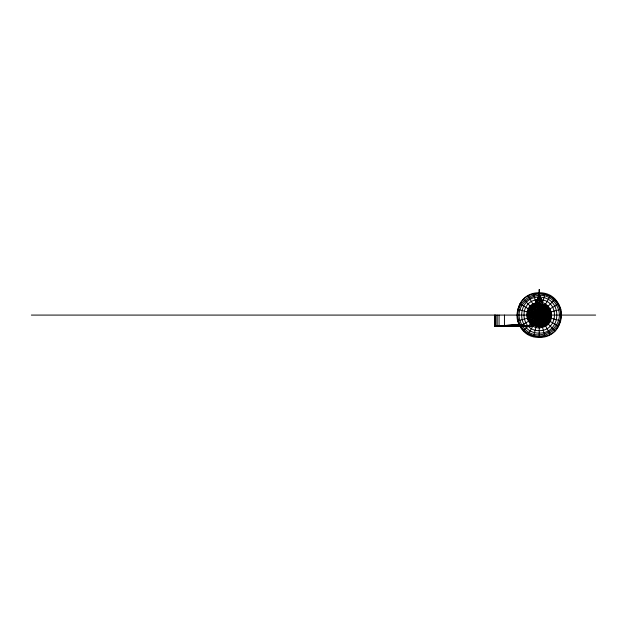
<?xml version="1.0" encoding="UTF-8"?>
<svg xmlns="http://www.w3.org/2000/svg" width="627" height="627" viewBox="0 0 627 627"><rect width="100%" height="100%" fill="white"/><g stroke="black" fill="none" stroke-linecap="round" stroke-linejoin="round"><path stroke-width="0.94" d="M539.228 293.35L539.228 289.564L539.228 337.436C568.242 337.726 568.242 292.448 539.228 292.738C510.213 292.448 510.213 337.726 539.228 337.436M533.444 336.668L545.012 293.507M538.867 296.25L535.952 302.872C520.104 306.485 526.97 332.098 542.504 327.302C558.351 323.689 551.486 298.076 535.952 302.872L539.228 294.478L542.504 302.872L539.228 300.325L535.952 302.872L539.228 294.557L542.504 302.872L541.187 301.516M538.413 298.052L535.952 302.872L537.261 301.516M540.631 299.972L542.504 302.872L539.228 295.826L535.952 302.872L539.228 295.011L542.504 302.872L539.228 296.994L535.952 302.872L539.228 298.507L542.504 302.872L539.228 294.768L535.952 302.872L537.825 299.972M528.052 334.442L550.396 295.732M523.427 330.891L555.028 299.283M494.781 315.083L494.781 326.04L519.877 326.259L520.818 325.719C506.765 301.955 544.079 280.41 557.638 304.456C571.691 328.219 534.376 349.764 520.818 325.719L495.839 326.04L495.839 315.083M499.076 315.083L499.076 326.04L521.985 325.045L558.579 303.915M517.643 320.867L560.812 309.307M539.228 297.065C515.833 296.83 515.833 333.345 539.228 333.109C562.004 333.47 562.968 297.841 540.16 297.19M537.613 299.706C518.419 301.093 520.034 331.072 539.228 330.68C558.422 331.072 560.036 301.093 540.842 299.706M502.854 325.742L499.076 326.04L532.903 326.04L494.781 326.04L528.2 326.118L521.985 325.045L497.187 326.04L497.187 315.083M504.743 325.593L519.846 324.394L504.743 325.484M500.965 325.758L497.187 326.04L520.818 325.719M495.839 326.04L519.078 325.154M495.001 315.083L495.001 326.04L519.861 325.726M31.35 315.083L595.65 315.083M495.001 326.04L519.877 326.259M528.2 326.118L521.985 325.045C508.834 302.786 543.774 282.612 556.47 305.13C569.622 327.388 534.682 347.562 521.985 325.045M517.643 309.307L560.812 320.867M519.877 303.915L558.579 326.259M523.427 299.283L555.028 330.891M528.052 295.732L550.396 334.442M540.043 298.052L542.504 302.872L539.588 296.25M533.444 293.507L545.012 336.668M504.453 315.083L504.453 326.04M517.902 309.377C510.206 336.981 553.414 348.557 560.554 320.797C568.25 293.193 525.042 281.617 517.902 309.377M527.652 311.987C523.106 326.706 547.379 333.211 550.804 318.187C555.35 303.468 531.077 296.963 527.652 311.987M528.357 312.175C524.094 325.993 546.885 332.098 550.098 317.999C554.362 304.181 531.571 298.076 528.357 312.175M529.133 312.379C525.175 325.217 546.336 330.884 549.315 317.787C553.28 304.957 532.119 299.291 529.133 312.379M529.98 312.607C526.351 324.363 545.741 329.559 548.468 317.568C552.105 305.811 532.715 300.615 529.98 312.607M530.897 312.857C527.628 323.446 545.098 328.125 547.559 317.317C550.827 306.728 533.358 302.049 530.897 312.857M531.884 313.116C529 322.458 544.401 326.581 546.572 317.058C549.456 307.716 534.055 303.593 531.884 313.116M532.934 313.398C530.466 321.4 543.656 324.935 545.521 316.776C547.99 308.774 534.8 305.239 532.934 313.398M534.055 313.704C532.025 320.272 542.872 323.179 544.393 316.47C546.423 309.903 535.583 306.995 534.055 313.704M535.246 314.017C533.687 319.08 542.034 321.314 543.209 316.149C544.769 311.094 536.422 308.86 535.246 314.017M536.508 314.354C540.341 326.589 545.945 305.678 536.508 314.354M537.833 314.715C539.8 320.985 542.668 310.271 537.833 314.715"/></g></svg>
